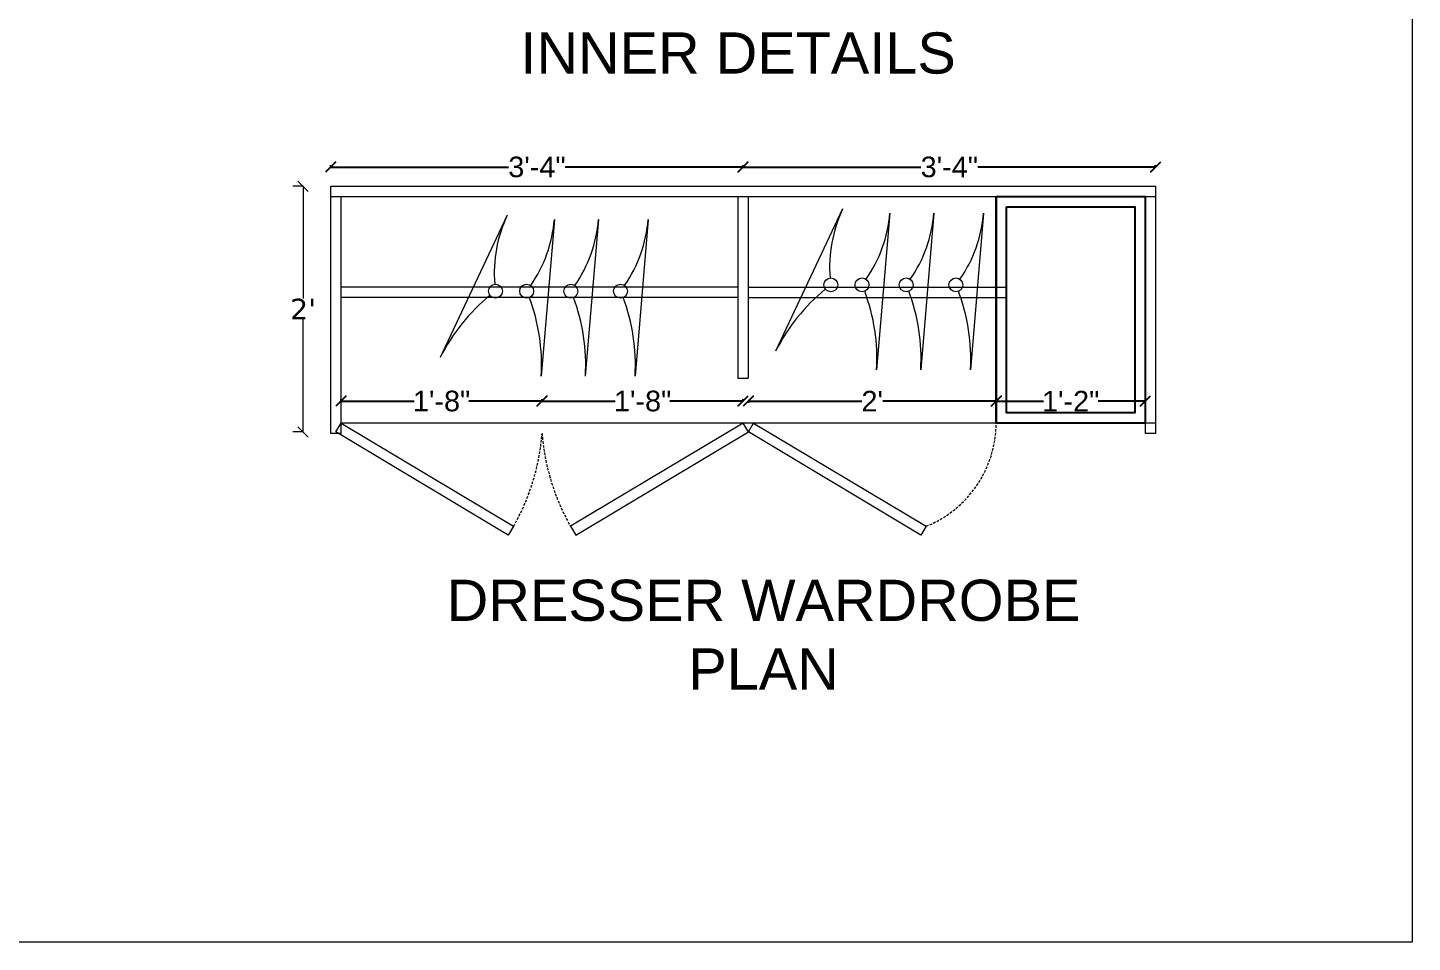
# Model space of a CAD drawing. Header units: inches. Extents: x 15448 to 46480, y -8154 to 0.
# Drawn here: x 17746.5 to 17880.8, y -3178.4 to -3089.6 of the extents above; entities that cross this region are included whole.
import ezdxf

# ---------------------------------------------------------------- set-up
doc = ezdxf.new("R2010")
doc.units = ezdxf.units.IN
doc.header["$MEASUREMENT"] = 0
doc.linetypes.add('DASHED2', pattern=[0.375, 0.25, -0.125])
doc.layers.add('Furniture', color=251, linetype='Continuous', lineweight=18)
doc.styles.add('b.k', font='verdana.ttf')
doc.styles.get("Standard").update_dxf_attribs({"font": 'arial.ttf'})
doc.dimstyles.new('STANDARD$0', dxfattribs={"dimscale": 0, "dimtxt": 6, "dimasz": 3, "dimexe": 2, "dimexo": 2, "dimgap": 0, "dimtad": 0, "dimtih": 1, "dimtoh": 1, "dimdec": 1, "dimzin": 0, "dimdsep": 46, "dimlunit": 4, "dimtxsty": 'b.k', "dimcen": 2.5, "dimclrd": 256, "dimclre": 256, "dimclrt": 256, "dimadec": 0, "dimazin": 0, "dimtfac": 1, "dimtdec": 1, "dimtofl": 0, "dimtmove": 2, "dimatfit": 2, "dimfxl": 1, "dimfrac": 2, "dimtolj": 1, "dimtzin": 0, "dimlwd": 9, "dimlwe": 9, "dimarcsym": 0})

# ---------------------------------------------------------------- blocks, each defined once
blk = doc.blocks.new('SHS')
at = {"layer": 'Furniture', "color": 133, "lineweight": 5, "true_color": 0x84cdcc}
for p, q in [((16865.55, -2625.54), (16859.06, -2639.35)), ((16870.14, -2625.95), (16868.85, -2641.16)), ((16874.42, -2625.95), (16873.13, -2641.16)), ((16879.24, -2625.95), (16877.96, -2641.16))]:
    blk.add_line(p, q, dxfattribs=at)
for centre in [(16864.41, -2632.91), (16867.44, -2632.91), (16871.73, -2632.91), (16876.55, -2632.91)]:
    blk.add_circle(centre, 0.673, dxfattribs=at)
for centre, radius, start, end in [((16877.49, -2631.17), 13.19, 154.7514, 184.6513), ((16856.99, -2624.86), 13.19, 325.3487, 355.2486), ((16861.27, -2624.86), 13.19, 325.3487, 355.2486), ((16866.09, -2624.86), 13.19, 325.3487, 355.2486), ((16875.7, -2647.71), 18.62, 129.3984, 153.3097), ((16850.27, -2640.08), 18.62, 356.6903, 20.6016), ((16854.55, -2640.08), 18.62, 356.6903, 20.6016), ((16859.37, -2640.08), 18.62, 356.6903, 20.6016)]:
    blk.add_arc(centre, radius, start, end, dxfattribs=at)
blk = doc.blocks.new('_Oblique')
at = {"color": 0, "linetype": 'ByBlock', "lineweight": -2}
blk.add_line((-0.5, -0.5), (0.5, 0.5), dxfattribs=at)
blk = doc.blocks.new('*D87')
at = {"color": 1, "lineweight": -2, "transparency": 16777216}
for p, q in [((17775.93, -3103.21), (17775.93, -3102.99)), ((17775.93, -3103.17), (17793.18, -3103.17)), ((17815.93, -3103.17), (17798.68, -3103.17)), ((17815.93, -3103.21), (17815.93, -3102.99))]:
    blk.add_line(p, q, dxfattribs=at)
at = {"layer": 'Defpoints', "color": 0, "transparency": 16777216}
for p in [(17815.93, -3103.17), (17775.93, -3106.03), (17815.93, -3106.03)]:
    blk.add_point(p, dxfattribs=at)
at = {"color": 1, "lineweight": -2, "transparency": 16777216, "rotation": 180}
blk.add_blockref('_Oblique', (17775.93, -3103.17), dxfattribs=at)
at = {"color": 1, "lineweight": -2, "transparency": 16777216}
blk.add_blockref('_Oblique', (17815.93, -3103.17), dxfattribs=at)
at = {"color": 1, "lineweight": 5, "transparency": 16777216, "insert": (17795.93, -3103.17), "char_height": 2, "attachment_point": 5}
blk.add_mtext('\\A1;3\'-4"', dxfattribs=at)
blk = doc.blocks.new('*D88')
at = {"color": 1, "lineweight": -2, "transparency": 16777216}
for p, q in [((17815.93, -3103.21), (17815.93, -3102.99)), ((17815.93, -3103.17), (17833.18, -3103.17)), ((17855.93, -3103.17), (17838.68, -3103.17)), ((17855.93, -3103.21), (17855.93, -3102.99))]:
    blk.add_line(p, q, dxfattribs=at)
at = {"layer": 'Defpoints', "color": 0, "transparency": 16777216}
for p in [(17855.93, -3103.17), (17855.93, -3105.03), (17815.93, -3106.03)]:
    blk.add_point(p, dxfattribs=at)
at = {"color": 1, "lineweight": -2, "transparency": 16777216, "rotation": 180}
blk.add_blockref('_Oblique', (17815.93, -3103.17), dxfattribs=at)
at = {"color": 1, "lineweight": -2, "transparency": 16777216}
blk.add_blockref('_Oblique', (17855.93, -3103.17), dxfattribs=at)
at = {"color": 1, "lineweight": 5, "transparency": 16777216, "insert": (17835.93, -3103.17), "char_height": 2, "attachment_point": 5}
blk.add_mtext('\\A1;3\'-4"', dxfattribs=at)
blk = doc.blocks.new('*D89')
at = {"color": 1, "lineweight": -2, "transparency": 16777216}
for p, q in [((17776.93, -3125.93), (17776.93, -3125.71)), ((17776.93, -3125.89), (17784.02, -3125.89)), ((17796.43, -3125.89), (17789.33, -3125.89)), ((17796.43, -3125.93), (17796.43, -3125.71))]:
    blk.add_line(p, q, dxfattribs=at)
at = {"layer": 'Defpoints', "color": 0, "transparency": 16777216}
for p in [(17796.43, -3125.89), (17776.93, -3128.03), (17796.43, -3129.03)]:
    blk.add_point(p, dxfattribs=at)
at = {"color": 1, "lineweight": -2, "transparency": 16777216, "rotation": 180}
blk.add_blockref('_Oblique', (17776.93, -3125.89), dxfattribs=at)
at = {"color": 1, "lineweight": -2, "transparency": 16777216}
blk.add_blockref('_Oblique', (17796.43, -3125.89), dxfattribs=at)
at = {"color": 1, "lineweight": 5, "transparency": 16777216, "insert": (17786.68, -3125.89), "char_height": 2, "attachment_point": 5}
blk.add_mtext('\\A1;1\'-8"', dxfattribs=at)
blk = doc.blocks.new('*D90')
at = {"color": 1, "lineweight": -2, "transparency": 16777216}
for p, q in [((17796.43, -3125.93), (17796.43, -3125.71)), ((17796.43, -3125.89), (17803.52, -3125.89)), ((17815.93, -3125.89), (17808.83, -3125.89)), ((17815.93, -3125.93), (17815.93, -3125.71))]:
    blk.add_line(p, q, dxfattribs=at)
at = {"layer": 'Defpoints', "color": 0, "transparency": 16777216}
for p in [(17815.93, -3125.89), (17796.43, -3128.28), (17815.93, -3128.03)]:
    blk.add_point(p, dxfattribs=at)
at = {"color": 1, "lineweight": -2, "transparency": 16777216, "rotation": 180}
blk.add_blockref('_Oblique', (17796.43, -3125.89), dxfattribs=at)
at = {"color": 1, "lineweight": -2, "transparency": 16777216}
blk.add_blockref('_Oblique', (17815.93, -3125.89), dxfattribs=at)
at = {"color": 1, "lineweight": 5, "transparency": 16777216, "insert": (17806.18, -3125.89), "char_height": 2, "attachment_point": 5}
blk.add_mtext('\\A1;1\'-8"', dxfattribs=at)
blk = doc.blocks.new('*D91')
at = {"color": 1, "lineweight": -2, "transparency": 16777216}
for p, q in [((17816.43, -3125.85), (17816.43, -3126.07)), ((17816.43, -3125.89), (17827.43, -3125.89)), ((17840.48, -3125.89), (17829.48, -3125.89)), ((17840.48, -3125.93), (17840.48, -3125.71))]:
    blk.add_line(p, q, dxfattribs=at)
at = {"layer": 'Defpoints', "color": 0, "transparency": 16777216}
for p in [(17816.43, -3123.66), (17840.48, -3125.89), (17840.48, -3128.03)]:
    blk.add_point(p, dxfattribs=at)
at = {"color": 1, "lineweight": -2, "transparency": 16777216, "rotation": 180}
blk.add_blockref('_Oblique', (17816.43, -3125.89), dxfattribs=at)
at = {"color": 1, "lineweight": -2, "transparency": 16777216}
blk.add_blockref('_Oblique', (17840.48, -3125.89), dxfattribs=at)
at = {"color": 1, "lineweight": 5, "transparency": 16777216, "insert": (17828.45, -3125.89), "char_height": 2, "attachment_point": 5}
blk.add_mtext("\\A1;2'", dxfattribs=at)
blk = doc.blocks.new('*D433')
at = {"color": 1, "lineweight": 9, "transparency": 16777216}
for p, q in [((17773.24, -3105.03), (17772.24, -3105.03)), ((17773.24, -3105.03), (17773.24, -3115.93)), ((17773.24, -3128.88), (17773.24, -3117.97)), ((17773.24, -3128.88), (17772.24, -3128.88))]:
    blk.add_line(p, q, dxfattribs=at)
at = {"layer": 'Defpoints', "color": 0, "transparency": 16777216}
for p in [(17775.93, -3105.03), (17773.24, -3128.88), (17775.93, -3128.88)]:
    blk.add_point(p, dxfattribs=at)
at = {"color": 1, "lineweight": 9, "transparency": 16777216}
for p, rotation in [((17773.24, -3105.03), 90), ((17773.24, -3128.88), 270)]:
    blk.add_blockref('_Oblique', p, dxfattribs=dict(at, rotation=rotation))
at = {"color": 1, "lineweight": 5, "transparency": 16777216, "insert": (17773.24, -3116.95), "char_height": 2, "attachment_point": 5, "style": 'b.k'}
blk.add_mtext("\\A1;2'", dxfattribs=at)
blk = doc.blocks.new('*D787')
at = {"color": 1, "lineweight": -2, "transparency": 16777216}
for p, q in [((17840.48, -3125.93), (17840.48, -3125.71)), ((17840.48, -3125.89), (17845.05, -3125.89)), ((17854.93, -3125.89), (17850.36, -3125.89)), ((17854.93, -3125.87), (17854.93, -3126.07))]:
    blk.add_line(p, q, dxfattribs=at)
at = {"layer": 'Defpoints', "color": 0, "transparency": 16777216}
for p in [(17854.93, -3125.81), (17854.93, -3125.89), (17840.48, -3128.03)]:
    blk.add_point(p, dxfattribs=at)
at = {"color": 1, "lineweight": -2, "transparency": 16777216, "rotation": 180}
blk.add_blockref('_Oblique', (17840.48, -3125.89), dxfattribs=at)
at = {"color": 1, "lineweight": -2, "transparency": 16777216}
blk.add_blockref('_Oblique', (17854.93, -3125.89), dxfattribs=at)
at = {"color": 1, "transparency": 16777216, "insert": (17847.7, -3125.89), "char_height": 2, "attachment_point": 5}
blk.add_mtext('\\A1;1\'-2"', dxfattribs=at)

msp = doc.modelspace()

# ---------------------------------------------------------------- linework, layer by layer
at = {"lineweight": 5}
for p, q in [((17775.93, -3129.03), (17775.93, -3105.03)), ((17775.93, -3105.03), (17855.93, -3105.03)), ((17855.93, -3105.03), (17855.93, -3129.03)), ((17775.93, -3106.03), (17855.93, -3106.03)), ((17776.93, -3129.03), (17776.93, -3106.03)), ((17815.43, -3106.03), (17815.43, -3123.66)), ((17816.43, -3106.03), (17816.43, -3123.66)), ((17854.93, -3106.03), (17854.93, -3129.03)), ((17815.43, -3123.66), (17816.43, -3123.66)), ((17776.93, -3129.03), (17775.93, -3129.03)), ((17855.93, -3128.03), (17776.93, -3128.03)), ((17855.93, -3129.03), (17854.93, -3129.03))]:
    msp.add_line(p, q, dxfattribs=at)
msp.add_line((17840.48, -3106.03), (17840.48, -3128.03))
at = {"color": 9, "lineweight": 5, "true_color": 0xc7c8ca}
for p, q in [((17815.43, -3114.84), (17776.93, -3114.84)), ((17815.43, -3115.84), (17776.93, -3115.84)), ((17816.43, -3114.84), (17841.48, -3114.84)), ((17816.43, -3115.84), (17841.48, -3115.84))]:
    msp.add_line(p, q, dxfattribs=at)
at = {"lineweight": 5}
for points in [[(17544.08, -2936.92), (17880.84, -2936.92), (17880.84, -3178.41), (17544.08, -3178.41)], [(17793.15, -3138.9), (17776.41, -3128.88), (17776.93, -3128.03), (17793.66, -3138.04)], [(17799.71, -3138.9), (17816.44, -3128.88), (17815.93, -3128.03), (17799.2, -3138.04)], [(17833.17, -3138.9), (17816.44, -3128.88), (17816.95, -3128.03), (17833.69, -3138.04)]]:
    msp.add_lwpolyline(points, close=True, dxfattribs=at)
msp.add_lwpolyline([(17840.48, -3106.03), (17854.93, -3106.03), (17854.93, -3128.03), (17840.48, -3128.03)], close=True)
at = {"color": 152, "true_color": 0x2776bb}
msp.add_lwpolyline([(17841.48, -3107.03), (17853.93, -3107.03), (17853.93, -3127.03), (17841.48, -3127.03)], close=True, dxfattribs=at)
at = {"linetype": 'DASHED2', "lineweight": 5}
for centre, radius, start, end in [((17774.93, -3127.36), 21.56, 330.2968, 355.5619), ((17817.92, -3127.36), 21.56, 184.4381, 209.7032), ((17829.59, -3127.95), 10.89, 292.0997, 359.597)]:
    msp.add_arc(centre, radius, start, end, dxfattribs=at)

# ---------------------------------------------------------------- block references
at = {"lineweight": 5}
for p in [(960.02, -481.7), (927.49, -482.3)]:
    msp.add_blockref('SHS', p, dxfattribs=at)

# ---------------------------------------------------------------- texts
at = {"lineweight": 5, "insert": (17786.51, -3090.1), "char_height": 4, "attachment_point": 1}
msp.add_mtext_dynamic_manual_height_columns('\\pxqc; INNER DETAILS', width=56.3124, gutter_width=18.23, heights=[0], dxfattribs=at)
at = {"color": 18, "lineweight": 5, "true_color": 0x000000, "insert": (17786.77, -3143.22), "char_height": 4, "attachment_point": 1}
msp.add_mtext_dynamic_manual_height_columns('\\pxqc;DRESSER WARDROBE \\PPLAN', width=62.2823, gutter_width=18.23, heights=[0], dxfattribs=at)

# ---------------------------------------------------------------- dimensions: what is measured, and where the dimension line sits
at = {"lineweight": 5}
for base, p1, p2, picture, middle in [((17815.93, -3103.17), (17775.93, -3106.03), (17815.93, -3106.03), '*D87', (17795.93, -3103.17)), ((17855.93, -3103.17), (17815.93, -3106.03), (17855.93, -3105.03), '*D88', (17835.93, -3103.17)), ((17840.48, -3125.89), (17816.43, -3123.66), (17840.48, -3128.03), '*D91', (17828.45, -3125.89)), ((17796.42748878, -3125.89232654), (17776.92748878, -3128.0251019), (17796.42748878, -3129.0251019), '*D89', (17786.67748878, -3125.89232654)), ((17815.92748878, -3125.89232654), (17796.42748878, -3128.27739075), (17815.92748878, -3128.0251019), '*D90', (17806.17748878, -3125.89232654))]:
    dim = msp.add_linear_dim(base=base, p1=p1, p2=p2, dimstyle='STANDARD$0', override={"dimscale": 1, "dimtxt": 2, "dimasz": 1, "dimexe": 0.18, "dimexo": 0.0625, "dimgap": 0.09, "dimtih": 0, "dimtoh": 0, "dimdec": 0, "dimtxsty": 'Standard', "dimblk": 'Oblique', "dimcen": 0.09, "dimclrd": 1, "dimclre": 1, "dimclrt": 1, "dimtdec": 0, "dimtmove": 1, "dimatfit": 3, "dimldrblk": 'Oblique', "dimfxl": 0.03937, "dimfxlon": 1, "dimfrac": 0, "dimlwd": 65534, "dimlwe": 65534, "dimarcsym": 1}, dxfattribs=at)
    dim.commit()
    dim.dimension.update_dxf_attribs({"geometry": picture, "text_midpoint": middle})
dim = msp.add_linear_dim(base=(17773.2443, -3128.8831), p1=(17775.9275, -3105.0251), p2=(17775.9275, -3128.8831), angle=90, dimstyle='STANDARD$0', override={"dimscale": 1, "dimtxt": 2, "dimasz": 1, "dimexe": 1, "dimexo": 1, "dimblk": 'Oblique', "dimclrd": 1, "dimclre": 1, "dimclrt": 1, "dimldrblk": 'Oblique', "dimfxl": 0, "dimfxlon": 1}, dxfattribs=at)
dim.commit()
dim.dimension.update_dxf_attribs({"geometry": '*D433', "text_midpoint": (17773.2443, -3116.9541)})
dim = msp.add_linear_dim(base=(17854.93, -3125.89), p1=(17840.48, -3128.03), p2=(17854.93, -3125.81), dimstyle='STANDARD$0', override={"dimscale": 1, "dimtxt": 2, "dimasz": 1, "dimexe": 0.18, "dimexo": 0.0625, "dimgap": 0.09, "dimtih": 0, "dimtoh": 0, "dimdec": 0, "dimtxsty": 'Standard', "dimblk": 'Oblique', "dimcen": 0.09, "dimclrd": 1, "dimclre": 1, "dimclrt": 1, "dimtdec": 0, "dimtmove": 1, "dimatfit": 3, "dimldrblk": 'Oblique', "dimfxl": 0.03937, "dimfxlon": 1, "dimfrac": 0, "dimlwd": 65534, "dimlwe": 65534, "dimarcsym": 1})
dim.commit()
dim.dimension.update_dxf_attribs({"geometry": '*D787', "text_midpoint": (17847.7, -3125.89)})

doc.saveas('drawing.dxf')
